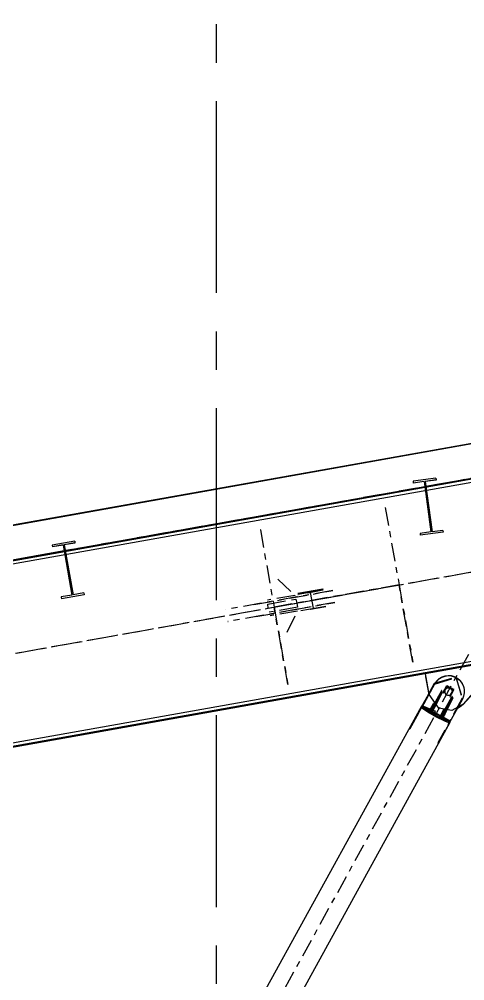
# Model space of a CAD drawing. Header units: millimetres. Extents: x 2368 to 8313, y 7493 to 11698.
# Drawn here: x 3986 to 4059.7, y 11301.7 to 11460.8 of the extents above; entities that cross this region are included whole.
import ezdxf

# ---------------------------------------------------------------- set-up
doc = ezdxf.new("R2010")
doc.units = ezdxf.units.MM
for name, pattern in [('CENTER', [50.8, 31.75, -6.35, 6.35, -6.35]), ('XKITLINE00', [0]), ('XKITLINE03', [6, 3, -1, 1, -1])]:
    doc.linetypes.add(name, pattern=pattern)

msp = doc.modelspace()

# ---------------------------------------------------------------- linework, layer by layer
at = {"color": 6, "linetype": 'CENTER'}
msp.add_line((4018.5882, 10907.5139), (4018.5882, 11495.735), dxfattribs=at)
at = {"color": 8, "linetype": 'XKITLINE00'}
for p, q in [((4174.8214, 11410.9369), (3845.9981, 11352.3605)), ((4174.839, 11410.8385), (3846.0157, 11352.262)), ((4176.5713, 11405.3082), (3846.2996, 11346.4737)), ((4176.6356, 11404.8069), (3846.4124, 11345.981)), ((4112.4299, 11394.0328), (4053.2511, 11383.4907)), ((4054.8874, 11384.868), (4051.1217, 11384.3591)), ((4054.9265, 11384.5786), (4053.1368, 11384.3367)), ((4054.9265, 11384.5648), (4053.1386, 11384.3232)), ((4054.8874, 11384.868), (4054.9265, 11384.5786)), ((4054.9247, 11384.5784), (4054.9265, 11384.5648)), ((4054.9265, 11384.5786), (4054.9265, 11384.5648)), ((4053.0659, 11383.4577), (3993.5846, 11372.8617)), ((4051.1217, 11384.3591), (4051.1608, 11384.0697)), ((4051.159, 11384.0695), (4051.1608, 11384.056)), ((4052.9505, 11384.3116), (4051.1608, 11384.0697)), ((4052.9505, 11384.2978), (4051.1608, 11384.056)), ((4051.1608, 11384.0697), (4051.1608, 11384.056)), ((4052.9505, 11384.3116), (4054.0775, 11375.9712)), ((4053.1368, 11384.3367), (4054.2639, 11375.9964)), ((4180.3521, 11375.8361), (3852.9287, 11317.509)), ((4180.4164, 11375.3348), (3853.0415, 11317.0163)), ((4180.4353, 11375.1874), (3925.2185, 11329.7232)), ((4054.0775, 11375.9712), (4052.2878, 11375.7293)), ((4052.2878, 11375.7293), (4052.3269, 11375.44)), ((4052.3251, 11375.4397), (4052.3269, 11375.4266)), ((4056.0927, 11375.9489), (4052.3269, 11375.44)), ((4056.0927, 11375.9355), (4052.3269, 11375.4266)), ((4052.3269, 11375.44), (4052.3269, 11375.4266)), ((4056.0536, 11376.2382), (4054.2639, 11375.9964)), ((4056.0536, 11376.2382), (4056.0927, 11375.9489)), ((4056.0909, 11375.9486), (4056.0927, 11375.9355)), ((4056.0927, 11375.9489), (4056.0927, 11375.9355)), ((3995.138, 11374.4538), (3991.3956, 11373.7946)), ((3991.3956, 11373.7946), (3991.4462, 11373.507)), ((3991.3956, 11373.7758), (3991.4462, 11373.4882)), ((3993.2249, 11373.8203), (3991.4462, 11373.507)), ((3993.2249, 11373.8015), (3991.4462, 11373.4882)), ((3991.4462, 11373.507), (3991.4462, 11373.4882)), ((3993.2249, 11373.8203), (3994.6846, 11365.5316)), ((3993.2249, 11373.8015), (3993.3963, 11372.8282)), ((3995.1886, 11374.1662), (3993.41, 11373.8529)), ((3993.41, 11373.8529), (3994.8697, 11365.5642)), ((3995.1886, 11374.1473), (3993.4132, 11373.8346)), ((3995.138, 11374.4538), (3995.1886, 11374.1662)), ((3995.1854, 11374.1656), (3995.1886, 11374.1473)), ((3995.1886, 11374.1662), (3995.1886, 11374.1473)), ((3993.3995, 11372.8288), (3934.4332, 11362.3245)), ((3993.5096, 11372.1849), (3994.6815, 11365.531)), ((3994.6846, 11365.5316), (3992.906, 11365.2183)), ((3996.699, 11365.5898), (3992.9566, 11364.9307)), ((3996.699, 11365.5716), (3992.9566, 11364.9125)), ((3996.6484, 11365.8774), (3994.8697, 11365.5642)), ((3996.6484, 11365.8774), (3996.699, 11365.5898)), ((3996.6959, 11365.5893), (3996.699, 11365.5716)), ((3996.699, 11365.5898), (3996.699, 11365.5716)), ((3992.906, 11365.2183), (3992.9566, 11364.9307)), ((3992.906, 11365.2001), (3992.9566, 11364.9125)), ((3992.9566, 11364.9307), (3992.9566, 11364.9125)), ((4065.1166, 11353.7519), (4059.3968, 11347.4489)), ((4053.1484, 11352.5126), (4053.749, 11349.1414)), ((4054.9924, 11351.2828), (4054.681, 11350.8351)), ((4054.999, 11351.2442), (4054.6875, 11350.7966)), ((4055.3907, 11351.6567), (4054.9924, 11351.2828)), ((4054.9924, 11351.2828), (4054.999, 11351.2442)), ((4055.3973, 11351.6181), (4054.999, 11351.2442)), ((4055.8585, 11351.9405), (4055.3907, 11351.6567)), ((4055.865, 11351.9019), (4055.3973, 11351.6181)), ((4056.3752, 11352.1218), (4055.8585, 11351.9405)), ((4056.3817, 11352.0832), (4055.865, 11351.9019)), ((4056.9183, 11352.1926), (4056.3752, 11352.1218)), ((4056.9248, 11352.1541), (4056.3817, 11352.0832)), ((4057.4641, 11352.15), (4056.9183, 11352.1926)), ((4057.4706, 11352.1115), (4056.9248, 11352.1541)), ((4057.9887, 11351.9957), (4057.4641, 11352.15)), ((4057.9952, 11351.9572), (4057.4706, 11352.1115)), ((4058.4692, 11351.7365), (4057.9887, 11351.9957)), ((4058.4757, 11351.698), (4057.9952, 11351.9572)), ((4058.8845, 11351.3837), (4058.4692, 11351.7365)), ((4058.8911, 11351.3452), (4058.4757, 11351.698)), ((4058.8845, 11351.3837), (4059.2166, 11350.9528)), ((4058.8911, 11351.3452), (4059.2232, 11350.9142)), ((4054.681, 11350.8351), (4052.5263, 11346.9193)), ((4054.6875, 11350.7966), (4052.5487, 11346.9096)), ((4055.7524, 11349.5892), (4054.2658, 11346.8875)), ((4055.7633, 11349.525), (4054.4969, 11347.0049)), ((4055.9387, 11349.4303), (4054.6723, 11346.9103)), ((4054.681, 11350.8351), (4054.6875, 11350.7966)), ((4055.9278, 11349.4946), (4055.7524, 11349.5892)), ((4055.7524, 11349.5892), (4055.7633, 11349.525)), ((4055.9387, 11349.4303), (4055.7633, 11349.525)), ((4055.9278, 11349.4946), (4055.9387, 11349.4303)), ((4056.3731, 11349.6476), (4056.3662, 11349.5406)), ((4056.3766, 11349.6271), (4056.3697, 11349.5201)), ((4056.3697, 11349.5201), (4056.3816, 11349.4136)), ((4056.3986, 11349.7518), (4056.3731, 11349.6476)), ((4056.4021, 11349.7313), (4056.3766, 11349.6271)), ((4056.442, 11349.8501), (4056.3986, 11349.7518)), ((4056.4455, 11349.8296), (4056.4021, 11349.7313)), ((4056.5019, 11349.9395), (4056.442, 11349.8501)), ((4056.442, 11349.8501), (4056.4455, 11349.8296)), ((4056.5054, 11349.9189), (4056.4455, 11349.8296)), ((4056.5765, 11350.0172), (4056.5019, 11349.9395)), ((4056.58, 11349.9967), (4056.5054, 11349.9189)), ((4056.6635, 11350.081), (4056.5765, 11350.0172)), ((4056.667, 11350.0604), (4056.58, 11349.9967)), ((4056.7604, 11350.1288), (4056.6635, 11350.081)), ((4056.7639, 11350.1082), (4056.667, 11350.0604)), ((4056.8641, 11350.1592), (4056.7604, 11350.1288)), ((4056.8676, 11350.1387), (4056.7639, 11350.1082)), ((4056.9714, 11350.1714), (4056.8641, 11350.1592)), ((4056.9749, 11350.1508), (4056.8676, 11350.1387)), ((4057.0793, 11350.1648), (4056.9714, 11350.1714)), ((4057.0828, 11350.1443), (4056.9749, 11350.1508)), ((4057.1843, 11350.1398), (4057.0793, 11350.1648)), ((4057.1878, 11350.1192), (4057.0828, 11350.1443)), ((4057.2832, 11350.097), (4057.1843, 11350.1398)), ((4057.2867, 11350.0765), (4057.1878, 11350.1192)), ((4057.2832, 11350.097), (4057.2867, 11350.0765)), ((4057.3732, 11350.0379), (4057.2832, 11350.097)), ((4057.3766, 11350.0173), (4057.2867, 11350.0765)), ((4057.4513, 11349.9641), (4057.3732, 11350.0379)), ((4057.4548, 11349.9436), (4057.3766, 11350.0173)), ((4057.4513, 11349.9641), (4057.5153, 11349.8779)), ((4057.4548, 11349.9436), (4057.5188, 11349.8574)), ((4057.5153, 11349.8779), (4057.5633, 11349.782)), ((4057.5188, 11349.8574), (4057.5668, 11349.7615)), ((4057.5633, 11349.782), (4057.5937, 11349.6793)), ((4057.5668, 11349.7615), (4057.5972, 11349.6587)), ((4057.6022, 11349.4452), (4057.5766, 11349.341)), ((4057.5972, 11349.6587), (4057.6091, 11349.5522)), ((4057.6091, 11349.5522), (4057.6022, 11349.4452)), ((4059.2166, 11350.9528), (4059.451, 11350.4625)), ((4059.2232, 11350.9142), (4059.4575, 11350.4239)), ((4059.451, 11350.4625), (4059.5773, 11349.9343)), ((4059.4575, 11350.4239), (4059.5838, 11349.8958)), ((4059.5838, 11349.8958), (4059.5966, 11349.3528)), ((4053.7286, 11349.2557), (4052.5225, 11347.0637)), ((4053.7354, 11349.2176), (4052.624, 11347.1977)), ((4057.5069, 11348.6427), (4056.0202, 11345.941)), ((4057.5178, 11348.5785), (4056.2513, 11346.0584)), ((4056.3816, 11349.4136), (4056.412, 11349.3108)), ((4056.412, 11349.3108), (4056.46, 11349.2149)), ((4057.6932, 11348.4839), (4056.4268, 11345.9638)), ((4056.46, 11349.2149), (4056.524, 11349.1287)), ((4056.6021, 11349.055), (4056.524, 11349.1287)), ((4056.6921, 11348.9958), (4056.6021, 11349.055)), ((4056.791, 11348.9531), (4056.6921, 11348.9958)), ((4056.896, 11348.928), (4056.791, 11348.9531)), ((4057.0038, 11348.9215), (4056.896, 11348.928)), ((4057.1112, 11348.9336), (4057.0038, 11348.9215)), ((4057.2149, 11348.9641), (4057.1112, 11348.9336)), ((4059.2843, 11348.3168), (4057.1454, 11344.4298)), ((4057.3118, 11349.0119), (4057.2149, 11348.9641)), ((4057.3988, 11349.0756), (4057.3118, 11349.0119)), ((4057.4734, 11349.1534), (4057.3988, 11349.0756)), ((4057.5333, 11349.2427), (4057.4734, 11349.1534)), ((4057.6823, 11348.5481), (4057.5069, 11348.6427)), ((4057.5069, 11348.6427), (4057.5178, 11348.5785)), ((4057.6932, 11348.4839), (4057.5178, 11348.5785)), ((4057.5766, 11349.341), (4057.5333, 11349.2427)), ((4057.6823, 11348.5481), (4057.6932, 11348.4839)), ((4059.4953, 11348.8187), (4059.2843, 11348.3168)), ((4059.5966, 11349.3528), (4059.4953, 11348.8187)), ((4052.4391, 11347.0387), (3991.0279, 11235.4334)), ((4052.4729, 11346.9878), (4050.5547, 11343.5017)), ((4052.5165, 11346.9246), (4050.5983, 11343.4385)), ((4052.4607, 11347.0598), (4052.4391, 11347.0387)), ((4052.4391, 11347.0387), (4052.4729, 11346.9878)), ((4052.5164, 11347.0297), (4052.4607, 11347.0598)), ((4052.4895, 11347.0839), (4052.4726, 11347.0533)), ((4052.5417, 11346.9507), (4052.4729, 11346.9878)), ((4052.5221, 11347.0663), (4052.4895, 11347.0839)), ((4052.5307, 11347.0785), (4052.4895, 11347.0839)), ((4052.5095, 11347.0171), (4052.5093, 11347.0009)), ((4052.5093, 11347.0009), (4052.5156, 11346.9811)), ((4052.6054, 11347.1914), (4052.5095, 11347.0171)), ((4052.5245, 11347.0521), (4052.5131, 11347.0315)), ((4052.6116, 11347.1554), (4052.5156, 11346.9811)), ((4052.5156, 11346.9811), (4052.5285, 11346.9578)), ((4052.5876, 11346.8863), (4052.5165, 11346.9246)), ((4052.7021, 11346.7586), (4052.5165, 11346.9246)), ((4052.5225, 11347.0637), (4052.5245, 11347.0521)), ((4052.6244, 11347.1321), (4052.5285, 11346.9578)), ((4052.5417, 11346.9507), (4052.5285, 11346.9578)), ((4052.5467, 11346.9212), (4052.5413, 11346.9113)), ((4052.5467, 11346.9212), (4052.5487, 11346.9096)), ((4052.5886, 11346.8881), (4052.5487, 11346.9096)), ((4052.6835, 11347.0606), (4052.5876, 11346.8863)), ((4052.7571, 11346.7351), (4052.5876, 11346.8863)), ((4052.6054, 11347.1914), (4052.6052, 11347.1752)), ((4052.6052, 11347.1752), (4052.6116, 11347.1554)), ((4052.6122, 11347.204), (4052.6054, 11347.1914)), ((4052.6116, 11347.1554), (4052.6244, 11347.1321)), ((4052.6668, 11347.1746), (4052.6122, 11347.204)), ((4052.6376, 11347.125), (4052.6244, 11347.1321)), ((4054.016, 11346.3418), (4052.6835, 11347.0606)), ((4052.853, 11346.9094), (4052.6835, 11347.0606)), ((4052.9987, 11346.5382), (4052.7021, 11346.7586)), ((4052.853, 11346.9094), (4052.7571, 11346.7351)), ((4053.0138, 11346.5424), (4052.7571, 11346.7351)), ((4053.1098, 11346.7167), (4052.853, 11346.9094)), ((4053.3874, 11346.2781), (4052.9987, 11346.5382)), ((4053.3471, 11346.3162), (4053.0138, 11346.5424)), ((4053.443, 11346.4905), (4053.1098, 11346.7167)), ((4053.7428, 11346.0661), (4053.3471, 11346.3162)), ((4053.8486, 11345.9914), (4053.3874, 11346.2781)), ((4053.8387, 11346.2404), (4053.443, 11346.4905)), ((4054.0172, 11346.1339), (4053.8387, 11346.2404)), ((4054.2658, 11346.8875), (4053.9911, 11346.2875)), ((4053.9911, 11346.2875), (4054.0173, 11346.1334)), ((4054.4969, 11347.0049), (4054.0173, 11346.1334)), ((4054.6723, 11346.9103), (4054.1928, 11346.0387)), ((4054.6723, 11346.9103), (4054.4969, 11347.0049)), ((4058.4085, 11346.7075), (4058.3962, 11346.7029)), ((4058.9383, 11347.0313), (4058.4085, 11346.7075)), ((4059.3968, 11347.4489), (4058.9383, 11347.0313)), ((4054.1844, 11345.8026), (4053.7428, 11346.0661)), ((4054.3592, 11345.6924), (4053.8486, 11345.9914)), ((4054.1928, 11346.0387), (4054.0173, 11346.1334)), ((4054.2803, 11345.9769), (4054.0253, 11346.1291)), ((4054.6533, 11345.5367), (4054.1844, 11345.8026)), ((4054.7492, 11345.711), (4054.2803, 11345.9769)), ((4055.7704, 11345.3953), (4054.2809, 11346.1989)), ((4054.8936, 11345.3961), (4054.3592, 11345.6924)), ((4055.1297, 11345.2797), (4054.6533, 11345.5367)), ((4055.2257, 11345.454), (4054.7492, 11345.711)), ((4055.425, 11345.1174), (4054.8936, 11345.3961)), ((4055.5938, 11345.0423), (4055.1297, 11345.2797)), ((4055.6897, 11345.2166), (4055.2257, 11345.454)), ((4055.9268, 11344.8703), (4055.425, 11345.1174)), ((4056.0259, 11344.8345), (4055.5938, 11345.0423)), ((4055.9393, 11345.0966), (4055.6897, 11345.2166)), ((4056.0202, 11345.941), (4055.7456, 11345.341)), ((4055.7456, 11345.341), (4055.7718, 11345.1869)), ((4056.2513, 11346.0584), (4055.7718, 11345.1869)), ((4055.9472, 11345.0923), (4055.7718, 11345.1869)), ((4056.3737, 11344.6671), (4055.9268, 11344.8703)), ((4056.4268, 11345.9638), (4055.9472, 11345.0923)), ((4056.1218, 11345.0088), (4055.9474, 11345.0926)), ((4056.4079, 11344.665), (4056.0259, 11344.8345)), ((4057.2034, 11344.6223), (4056.0353, 11345.2524)), ((4056.5038, 11344.8393), (4056.1218, 11345.0088)), ((4056.4268, 11345.9638), (4056.2513, 11346.0584)), ((4056.7435, 11344.5181), (4056.3737, 11344.6671)), ((4056.7238, 11344.541), (4056.4079, 11344.665)), ((4056.8197, 11344.7153), (4056.5038, 11344.8393)), ((4057.0562, 11344.6419), (4056.8197, 11344.7153)), ((4057.2288, 11344.4548), (3995.8176, 11232.8495)), ((4050.4972, 11343.3691), (4050.4913, 11343.3395)), ((4050.4913, 11343.3395), (4050.4937, 11343.3227)), ((4050.504, 11343.3204), (4050.4937, 11343.3227)), ((4050.5107, 11343.4088), (4050.4972, 11343.3691)), ((4050.5213, 11343.3328), (4050.504, 11343.3204)), ((4050.5305, 11343.4544), (4050.5107, 11343.4088)), ((4050.5439, 11343.3588), (4050.5213, 11343.3328)), ((4050.5547, 11343.5017), (4050.5305, 11343.4544)), ((4050.5878, 11343.4235), (4050.5305, 11343.4544)), ((4050.569, 11343.3964), (4050.5439, 11343.3588)), ((4050.6151, 11343.4691), (4050.5547, 11343.5017)), ((4050.5983, 11343.4385), (4050.569, 11343.3964)), ((4057.1785, 11344.4097), (4055.2603, 11340.9236)), ((4057.2073, 11344.4338), (4055.289, 11340.9477)), ((4056.9603, 11344.4676), (4056.7238, 11344.541)), ((4057.0175, 11344.4306), (4056.7435, 11344.5181)), ((4057.0562, 11344.6419), (4056.9603, 11344.4676)), ((4057.1074, 11344.448), (4056.9603, 11344.4676)), ((4057.1785, 11344.4097), (4057.0175, 11344.4306)), ((4057.2034, 11344.6223), (4057.0562, 11344.6419)), ((4057.1785, 11344.4097), (4057.1074, 11344.448)), ((4057.2034, 11344.6223), (4057.1074, 11344.448)), ((4057.1454, 11344.4298), (4057.1084, 11344.4498)), ((4057.139, 11344.4333), (4057.138, 11344.4315)), ((4057.2073, 11344.4338), (4057.1613, 11344.4586)), ((4057.1951, 11344.5057), (4057.189, 11344.509)), ((4057.1951, 11344.5057), (4057.2288, 11344.4548)), ((4057.2288, 11344.4548), (4057.2073, 11344.4338)), ((4055.2023, 11340.8076), (4055.1944, 11340.7901)), ((4055.2025, 11340.798), (4055.1944, 11340.7868)), ((4055.1944, 11340.7901), (4055.1944, 11340.7868)), ((4055.2177, 11340.8226), (4055.2025, 11340.798)), ((4055.2386, 11340.8582), (4055.2177, 11340.8226)), ((4055.2603, 11340.9236), (4055.2386, 11340.8773)), ((4055.2632, 11340.9013), (4055.2386, 11340.8582)), ((4055.2632, 11340.9013), (4055.2544, 11340.9061)), ((4055.289, 11340.9477), (4055.2632, 11340.9013)), ((4055.289, 11340.9477), (4055.28, 11340.9526))]:
    msp.add_line(p, q, dxfattribs=at)
at = {"color": 8, "linetype": 'XKITLINE03'}
for p, q in [((3846.9977, 11346.7488), (4175.821, 11405.3253)), ((4175.8211, 11405.3253), (3846.9978, 11346.7488)), ((3849.6704, 11331.745), (4178.4938, 11390.3215)), ((3849.6705, 11331.745), (4178.4939, 11390.3215)), ((4046.529, 11380.018), (4046.5289, 11380.0179)), ((4046.5289, 11380.0179), (4048.8088, 11367.2194)), ((4025.8544, 11376.335), (4025.8544, 11376.335)), ((4025.8544, 11376.335), (4028.1343, 11363.5365)), ((4054.2098, 11375.681), (4054.2098, 11375.6944)), ((3904.5882, 11341.528), (4068.5881, 11370.7429)), ((3986.5881, 11221.7207), (4068.5881, 11370.7429)), ((3986.5882, 11221.7207), (4068.5882, 11370.7429)), ((4048.8088, 11367.2194), (4028.1343, 11363.5365)), ((4028.7444, 11368.1855), (4031.554, 11365.4864)), ((4036.414, 11365.0114), (4048.8087, 11367.2194)), ((4048.8088, 11367.2194), (4051.0887, 11354.4209)), ((4051.0888, 11354.4209), (4048.8088, 11367.2194)), ((4024.7634, 11363.9517), (4036.5247, 11366.0469)), ((4031.554, 11365.4864), (4027.0397, 11364.6823)), ((4037.8417, 11366.2815), (4031.9159, 11365.2259)), ((4034.5847, 11366.2498), (4032.0597, 11365.8)), ((4034.6128, 11366.0923), (4032.0878, 11365.6425)), ((4033.6664, 11366.0862), (4036.1915, 11366.536)), ((4033.6945, 11365.9287), (4036.2195, 11366.3785)), ((4034.6237, 11363.372), (4034.1677, 11365.9317)), ((4036.1915, 11366.536), (4034.5847, 11366.2498)), ((4036.2195, 11366.3785), (4034.6128, 11366.0923)), ((4036.5247, 11366.0469), (4037.8417, 11366.2815)), ((3994.8278, 11365.2421), (3994.8278, 11365.2603)), ((4031.9159, 11365.2259), (4020.1546, 11363.1307)), ((4025.1141, 11361.9827), (4036.8754, 11364.0779)), ((4027.0741, 11364.0383), (4031.7441, 11364.8702)), ((4027.1658, 11363.364), (4027.0741, 11364.0383)), ((4028.1343, 11363.5365), (4030.5741, 11363.9711)), ((4030.5741, 11363.9711), (4034.3956, 11364.6519)), ((4031.7441, 11364.8702), (4031.8909, 11364.2057)), ((4031.8909, 11364.2057), (4031.9825, 11363.5313)), ((4038.1925, 11364.3125), (4032.2666, 11363.2569)), ((4034.3956, 11364.6519), (4036.414, 11365.0114)), ((4036.8754, 11364.0779), (4038.1925, 11364.3125)), ((4032.2666, 11363.2569), (4020.5053, 11361.1617)), ((4031.9825, 11363.5313), (4027.3127, 11362.6994)), ((4032.017, 11362.8873), (4027.5027, 11362.0832)), ((4028.1343, 11363.5365), (4028.1343, 11363.5365)), ((4028.1343, 11363.5365), (4030.4142, 11350.738)), ((4030.4142, 11350.738), (4028.1343, 11363.5365)), ((4030.3123, 11359.3841), (4032.017, 11362.8873)), ((4035.0968, 11363.3751), (4032.5718, 11362.9253)), ((4034.1785, 11363.2115), (4036.7036, 11363.6613)), ((4036.7036, 11363.6613), (4035.0968, 11363.3751)), ((4051.0887, 11354.4209), (4051.0888, 11354.4209)), ((4053.7633, 11349.0625), (4053.124, 11352.6508)), ((4053.7632, 11349.0625), (4053.124, 11352.6508)), ((4065.1121, 11353.7776), (4059.3923, 11347.4745)), ((4065.1122, 11353.7776), (4059.3924, 11347.4745)), ((4054.6645, 11350.9314), (4058.2194, 11351.9749)), ((4054.6646, 11350.9314), (4058.2194, 11351.9749)), ((4054.6842, 11350.8158), (4058.239, 11351.8594)), ((4054.6843, 11350.8158), (4058.2391, 11351.8594)), ((4058.2194, 11351.9749), (4059.2614, 11348.4517)), ((4058.2194, 11351.9749), (4059.2613, 11348.4517)), ((4058.239, 11351.8594), (4059.2809, 11348.3361)), ((4058.2391, 11351.8594), (4059.281, 11348.3361)), ((4030.4142, 11350.738), (4030.4142, 11350.738)), ((4050.6075, 11343.5584), (4054.6645, 11350.9314)), ((4050.6076, 11343.5584), (4054.6646, 11350.9314)), ((4050.6271, 11343.4428), (4054.6842, 11350.8158)), ((4050.6272, 11343.4428), (4054.6843, 11350.8158)), ((4055.8138, 11349.696), (4054.0395, 11346.4714)), ((4055.8139, 11349.696), (4054.0396, 11346.4714)), ((4055.8401, 11349.5419), (4054.0657, 11346.3173)), ((4055.84, 11349.5419), (4054.0657, 11346.3173)), ((4055.8029, 11349.7602), (4055.8138, 11349.696)), ((4055.803, 11349.7602), (4055.8139, 11349.696)), ((4055.8509, 11349.4777), (4055.84, 11349.5419)), ((4055.851, 11349.4777), (4055.8401, 11349.5419)), ((4056.1132, 11349.4947), (4056.7078, 11350.5754)), ((4056.1133, 11349.4947), (4056.7079, 11350.5754)), ((4056.1167, 11349.4742), (4056.7113, 11350.5549)), ((4056.1168, 11349.4742), (4056.7114, 11350.5549)), ((4056.1464, 11349.2995), (4056.7411, 11350.3802)), ((4056.1464, 11349.2995), (4056.741, 11350.3802)), ((4056.7078, 11350.5754), (4057.7956, 11349.9886)), ((4056.7079, 11350.5754), (4057.7957, 11349.9886)), ((4056.7113, 11350.5549), (4057.7991, 11349.968)), ((4056.7114, 11350.5549), (4057.7992, 11349.968)), ((4056.741, 11350.3802), (4057.8288, 11349.7934)), ((4056.7411, 11350.3802), (4057.8289, 11349.7934)), ((4056.9858, 11349.5567), (4056.9596, 11349.7108)), ((4056.9859, 11349.5567), (4056.9597, 11349.7108)), ((4057.7957, 11349.9886), (4057.201, 11348.9079)), ((4057.7956, 11349.9886), (4057.201, 11348.9079)), ((4057.7992, 11349.968), (4057.2045, 11348.8874)), ((4057.7991, 11349.968), (4057.2045, 11348.8874)), ((4057.8288, 11349.7934), (4057.2341, 11348.7127)), ((4057.8289, 11349.7934), (4057.2342, 11348.7127)), ((4055.4095, 11346.7928), (4053.7632, 11349.0625)), ((4055.4096, 11346.7928), (4053.7633, 11349.0625)), ((4059.2613, 11348.4517), (4055.2042, 11341.0786)), ((4059.2614, 11348.4517), (4055.2043, 11341.0786)), ((4059.281, 11348.3361), (4055.2239, 11340.963)), ((4059.2809, 11348.3361), (4055.2239, 11340.963)), ((4057.5684, 11348.7495), (4055.794, 11345.5249)), ((4057.5683, 11348.7495), (4055.794, 11345.5249)), ((4057.5945, 11348.5954), (4055.8201, 11345.3708)), ((4057.5946, 11348.5954), (4055.8202, 11345.3708)), ((4057.5574, 11348.8138), (4057.5683, 11348.7495)), ((4057.5575, 11348.8138), (4057.5684, 11348.7495)), ((4057.6054, 11348.5312), (4057.5945, 11348.5954)), ((4057.6055, 11348.5312), (4057.5946, 11348.5954)), ((4052.6122, 11347.204), (4052.6051, 11347.1752)), ((4052.6051, 11347.1752), (4052.6244, 11347.1321)), ((4052.6122, 11347.204), (4052.6052, 11347.1752)), ((4052.6052, 11347.1752), (4052.6244, 11347.1321)), ((4057.2353, 11344.7101), (4052.6122, 11347.204)), ((4057.2353, 11344.7101), (4052.6122, 11347.204)), ((4052.6244, 11347.1321), (4057.2476, 11344.6381)), ((4052.6244, 11347.1321), (4057.2475, 11344.6381)), ((4054.872, 11346.2615), (4052.6563, 11347.2199)), ((4052.6563, 11347.2199), (4057.1762, 11344.7816)), ((4054.8721, 11346.2615), (4052.6564, 11347.2199)), ((4052.6564, 11347.2199), (4057.1763, 11344.7816)), ((4054.9876, 11345.5807), (4052.6834, 11347.0606)), ((4052.6834, 11347.0606), (4057.2033, 11344.6223)), ((4054.9877, 11345.5807), (4052.6835, 11347.0606)), ((4052.6835, 11347.0606), (4057.2034, 11344.6223)), ((4054.0002, 11346.7026), (4054.4798, 11347.5741)), ((4054.0395, 11346.4714), (4054.0002, 11346.7026)), ((4054.0003, 11346.7026), (4054.4798, 11347.5741)), ((4054.0396, 11346.4714), (4054.0003, 11346.7026)), ((4054.0657, 11346.3173), (4054.105, 11346.0861)), ((4054.0657, 11346.3173), (4054.105, 11346.0861)), ((4054.105, 11346.0861), (4054.5846, 11346.9576)), ((4054.105, 11346.0861), (4054.5845, 11346.9576)), ((4057.5415, 11346.452), (4055.4095, 11346.7928)), ((4057.5416, 11346.452), (4055.4096, 11346.7928)), ((4055.7547, 11345.7561), (4056.2343, 11346.6276)), ((4055.7547, 11345.7561), (4056.2342, 11346.6276)), ((4059.3923, 11347.4745), (4057.5415, 11346.452)), ((4059.3924, 11347.4745), (4057.5416, 11346.452)), ((4055.794, 11345.5249), (4055.7547, 11345.7561)), ((4055.794, 11345.5249), (4055.7547, 11345.7561)), ((4055.8201, 11345.3708), (4055.8594, 11345.1396)), ((4055.8202, 11345.3708), (4055.8595, 11345.1396)), ((4055.8594, 11345.1396), (4056.339, 11346.0111)), ((4055.8595, 11345.1396), (4056.3391, 11346.0111)), ((4057.2546, 11344.667), (4057.2353, 11344.7101)), ((4057.2545, 11344.667), (4057.2353, 11344.7101))]:
    msp.add_line(p, q, dxfattribs=at)
at = {"color": 8, "linetype": 'XKITLINE00'}
for centre in [(4046.5289, 11380.0179), (4046.529, 11380.018), (4025.8544, 11376.335), (4025.8544, 11376.335), (4054.2098, 11375.681), (4028.7444, 11368.1855), (4048.8087, 11367.2194), (4048.8088, 11367.2194), (4048.8088, 11367.2194), (4048.8088, 11367.2194), (4048.8088, 11367.2194), (4031.554, 11365.4864), (4031.554, 11365.4864), (4032.0597, 11365.8), (4032.0878, 11365.6425), (4033.6664, 11366.0862), (4033.6945, 11365.9287), (4034.1677, 11365.9317), (4034.5847, 11366.2498), (4034.5847, 11366.2498), (4034.6128, 11366.0923), (4034.6128, 11366.0923), (4036.1915, 11366.536), (4036.1915, 11366.536), (4036.2195, 11366.3785), (4036.2195, 11366.3785), (4036.5247, 11366.0469), (4036.5247, 11366.0469), (4037.8417, 11366.2815), (4037.8417, 11366.2815), (3994.8278, 11365.2421), (4024.7634, 11363.9517), (4027.0397, 11364.6823), (4027.0741, 11364.0383), (4027.0741, 11364.0383), (4030.5741, 11363.9711), (4030.5741, 11363.9711), (4031.7441, 11364.8702), (4031.7441, 11364.8702), (4031.8909, 11364.2057), (4031.8909, 11364.2057), (4031.9159, 11365.2259), (4031.9159, 11365.2259), (4034.3956, 11364.6519), (4034.3956, 11364.6519), (4036.414, 11365.0114), (4036.414, 11365.0114), (4036.8754, 11364.0779), (4036.8754, 11364.0779), (4038.1925, 11364.3125), (4038.1925, 11364.3125), (4020.1546, 11363.1307), (4027.1658, 11363.364), (4027.3127, 11362.6994), (4028.1343, 11363.5365), (4028.1343, 11363.5365), (4028.1343, 11363.5365), (4028.1343, 11363.5365), (4028.1343, 11363.5365), (4028.1343, 11363.5365), (4031.9825, 11363.5313), (4031.9825, 11363.5313), (4032.017, 11362.8873), (4032.017, 11362.8873), (4032.2666, 11363.2569), (4032.2666, 11363.2569), (4032.5718, 11362.9253), (4034.1785, 11363.2115), (4034.6237, 11363.372), (4035.0968, 11363.3751), (4035.0968, 11363.3751), (4036.7036, 11363.6613), (4036.7036, 11363.6613), (4020.5053, 11361.1617), (4025.1141, 11361.9827), (4027.5027, 11362.0832), (4030.3123, 11359.3841), (4051.0887, 11354.4209), (4051.0887, 11354.4209), (4051.0888, 11354.4209), (4053.124, 11352.6508), (4053.124, 11352.6508), (4058.2194, 11351.9749), (4058.2194, 11351.9749), (4058.2194, 11351.9749), (4058.2194, 11351.9749), (4058.239, 11351.8594), (4058.239, 11351.8594), (4058.2391, 11351.8594), (4058.2391, 11351.8594), (4030.4142, 11350.738), (4030.4142, 11350.738), (4030.4142, 11350.738), (4054.6645, 11350.9314), (4054.6645, 11350.9314), (4054.6646, 11350.9314), (4054.6646, 11350.9314), (4054.6842, 11350.8158), (4054.6842, 11350.8158), (4054.6843, 11350.8158), (4054.6843, 11350.8158), (4055.8029, 11349.7602), (4055.803, 11349.7602), (4055.8138, 11349.696), (4055.8138, 11349.696), (4055.8139, 11349.696), (4055.8139, 11349.696), (4055.84, 11349.5419), (4055.84, 11349.5419), (4055.8401, 11349.5419), (4055.8401, 11349.5419), (4055.8509, 11349.4777), (4055.851, 11349.4777), (4056.1132, 11349.4947), (4056.1133, 11349.4947), (4056.1167, 11349.4742), (4056.1168, 11349.4742), (4056.7078, 11350.5754), (4056.7078, 11350.5754), (4056.7079, 11350.5754), (4056.7079, 11350.5754), (4056.7113, 11350.5549), (4056.7113, 11350.5549), (4056.7114, 11350.5549), (4056.7114, 11350.5549), (4056.741, 11350.3802), (4056.741, 11350.3802), (4056.7411, 11350.3802), (4056.7411, 11350.3802), (4056.9596, 11349.7108), (4056.9597, 11349.7108), (4056.9858, 11349.5567), (4056.9859, 11349.5567), (4057.7956, 11349.9886), (4057.7956, 11349.9886), (4057.7957, 11349.9886), (4057.7957, 11349.9886), (4057.7991, 11349.968), (4057.7991, 11349.968), (4057.7992, 11349.968), (4057.7992, 11349.968), (4057.8288, 11349.7934), (4057.8288, 11349.7934), (4057.8289, 11349.7934), (4057.8289, 11349.7934), (4053.7632, 11349.0625), (4053.7632, 11349.0625), (4053.7633, 11349.0625), (4053.7633, 11349.0625), (4056.1464, 11349.2995), (4056.1464, 11349.2995), (4057.201, 11348.9079), (4057.201, 11348.9079), (4057.2045, 11348.8874), (4057.2045, 11348.8874), (4057.2341, 11348.7127), (4057.2342, 11348.7127), (4057.5574, 11348.8138), (4057.5575, 11348.8138), (4057.5683, 11348.7495), (4057.5683, 11348.7495), (4057.5684, 11348.7495), (4057.5684, 11348.7495), (4057.5945, 11348.5954), (4057.5945, 11348.5954), (4057.5946, 11348.5954), (4057.5946, 11348.5954), (4057.6054, 11348.5312), (4057.6055, 11348.5312), (4059.2613, 11348.4517), (4059.2613, 11348.4517), (4059.2614, 11348.4517), (4059.2614, 11348.4517), (4059.2809, 11348.3361), (4059.2809, 11348.3361), (4059.281, 11348.3361), (4059.281, 11348.3361), (4052.6051, 11347.1752), (4052.6051, 11347.1752), (4052.6052, 11347.1752), (4052.6052, 11347.1752), (4052.6122, 11347.204), (4052.6122, 11347.204), (4052.6122, 11347.204), (4052.6122, 11347.204), (4052.6244, 11347.1321), (4052.6244, 11347.1321), (4052.6244, 11347.1321), (4052.6244, 11347.1321), (4052.6563, 11347.2199), (4052.6563, 11347.2199), (4052.6564, 11347.2199), (4052.6564, 11347.2199), (4052.6834, 11347.0606), (4052.6834, 11347.0606), (4052.6835, 11347.0606), (4052.6835, 11347.0606), (4054.0002, 11346.7026), (4054.0002, 11346.7026), (4054.0003, 11346.7026), (4054.0003, 11346.7026), (4054.0395, 11346.4714), (4054.0395, 11346.4714), (4054.0396, 11346.4714), (4054.0396, 11346.4714), (4054.0657, 11346.3173), (4054.0657, 11346.3173), (4054.0657, 11346.3173), (4054.0657, 11346.3173), (4054.4798, 11347.5741), (4054.4798, 11347.5741), (4054.5845, 11346.9576), (4054.5846, 11346.9576), (4054.872, 11346.2615), (4054.8721, 11346.2615), (4055.4095, 11346.7928), (4055.4095, 11346.7928), (4055.4096, 11346.7928), (4055.4096, 11346.7928), (4056.2342, 11346.6276), (4056.2343, 11346.6276), (4057.5415, 11346.452), (4057.5415, 11346.452), (4057.5416, 11346.452), (4057.5416, 11346.452), (4059.3923, 11347.4745), (4059.3923, 11347.4745), (4059.3924, 11347.4745), (4059.3924, 11347.4745), (4054.105, 11346.0861), (4054.105, 11346.0861), (4054.105, 11346.0861), (4054.105, 11346.0861), (4054.9876, 11345.5807), (4054.9877, 11345.5807), (4055.7547, 11345.7561), (4055.7547, 11345.7561), (4055.7547, 11345.7561), (4055.7547, 11345.7561), (4055.794, 11345.5249), (4055.794, 11345.5249), (4055.794, 11345.5249), (4055.794, 11345.5249), (4055.8201, 11345.3708), (4055.8201, 11345.3708), (4055.8202, 11345.3708), (4055.8202, 11345.3708), (4055.8594, 11345.1396), (4055.8594, 11345.1396), (4055.8595, 11345.1396), (4055.8595, 11345.1396), (4056.339, 11346.0111), (4056.3391, 11346.0111), (4057.1762, 11344.7816), (4057.1763, 11344.7816), (4057.2353, 11344.7101), (4057.2353, 11344.7101), (4057.2353, 11344.7101), (4057.2353, 11344.7101), (4057.2545, 11344.667), (4057.2546, 11344.667), (4050.6075, 11343.5584), (4050.6076, 11343.5584), (4050.6271, 11343.4428), (4050.6272, 11343.4428), (4057.2033, 11344.6223), (4057.2034, 11344.6223), (4057.2475, 11344.6381), (4057.2476, 11344.6381), (4055.2042, 11341.0786), (4055.2043, 11341.0786), (4055.2239, 11340.963), (4055.2239, 11340.963)]:
    msp.add_circle(centre, 0.004, dxfattribs=at)

doc.saveas('drawing.dxf')
